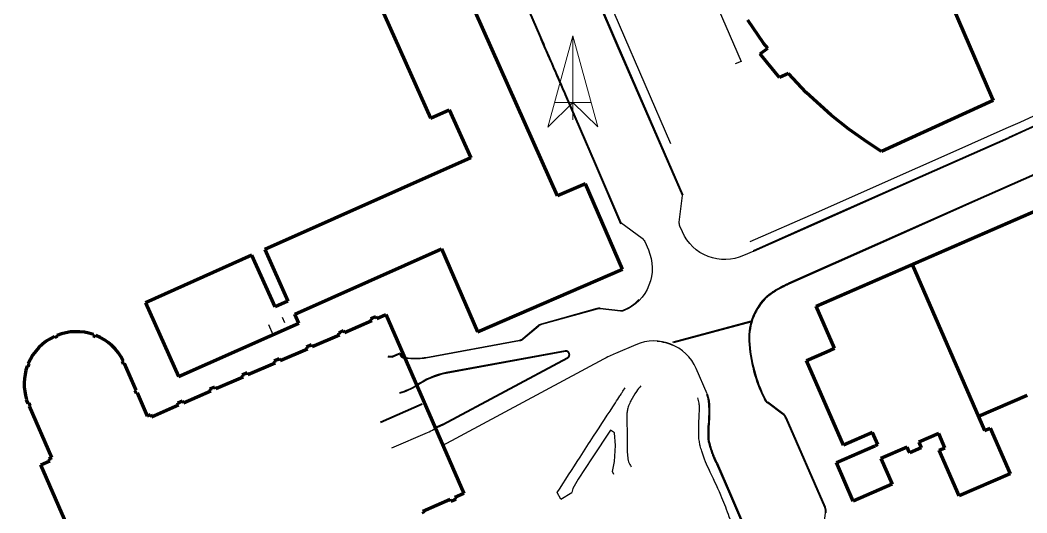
# Model space of a CAD drawing. Header units: millimetres. Extents: x -153 to 768, y -685 to 849.
# Drawn here: x 278.1 to 474.6, y -155.6 to -59.3 of the extents above; entities that cross this region are included whole.
import ezdxf

# ---------------------------------------------------------------- set-up
doc = ezdxf.new("R2010")
doc.units = ezdxf.units.MM
doc.header["$LTSCALE"] = 1.5
doc.linetypes.add('Dash', pattern=[6, 3, -3])
doc.layers.add('A-AREA', color=32, linetype='Dash', lineweight=9)
doc.layers.add('A-DETL', color=90, linetype='Continuous', lineweight=9)
doc.layers.add('PD-Sidewalk', color=254, linetype='Continuous', true_color=0xe6e6e6)

msp = doc.modelspace()

# ---------------------------------------------------------------- linework, layer by layer
at = {"layer": 'A-AREA', "color": 7, "linetype": 'Continuous', "lineweight": 90}
for p, q in [((448.9, -30.65, 0), (467.74, -74.26, 0)), ((383.05, -93.63, 0), (358.78, -39.25, 0)), ((343.68, -45.77, 0), (358.26, -78.44, 0)), ((423.26, -63.79, 0), (420.19, -59.28, 0)), ((422.58, -65.89, 0), (424.05, -64.76, 0)), ((424.05, -64.76, 0), (423.26, -63.79, 0)), ((423.94, -67.57, 0), (422.58, -65.89, 0)), ((426.34, -70.5, 0), (423.94, -67.57, 0)), ((428.1, -69.74, 0), (426.34, -70.5, 0)), ((431.58, -73.4, 0), (428.1, -69.74, 0)), ((436.44, -77.85, 0), (431.58, -73.4, 0)), ((467.74, -74.26, 0), (468.05, -74.98, 0)), ((468.05, -74.98, 0), (446.28, -84.97, 0)), ((358.26, -78.44, 0), (361.91, -76.81, 0)), ((361.91, -76.81, 0), (366.1, -86.2, 0)), ((439.9, -80.59, 0), (436.44, -77.85, 0)), ((443.57, -83.2, 0), (439.9, -80.59, 0)), ((446.28, -84.97, 0), (443.57, -83.2, 0)), ((366.1, -86.2, 0), (325.92, -104.13, 0)), ((433.48, -115.15, 0), (496.63, -87.74, 0)), ((388.52, -91.27, 0), (383.05, -93.63, 0)), ((395.73, -107.98, 0), (388.52, -91.27, 0)), ((325.92, -104.13, 0), (330.42, -114.22, 0)), ((331.76, -116.74, 0), (360.36, -103.97, 0)), ((360.36, -103.97, 0), (367.38, -120.22, 0)), ((323.4, -105.21, 0), (302.62, -114.54, 0)), ((327.92, -115.33, 0), (323.4, -105.21, 0)), ((367.38, -120.22, 0), (395.73, -107.98, 0)), ((452.25, -107.01, 0), (466.35, -139.49, 0)), ((302.62, -114.54, 0), (309.05, -128.94, 0)), ((330.42, -114.22, 0), (327.92, -115.33, 0)), ((437.07, -123.41, 0), (433.48, -115.15, 0)), ((332.53, -118.51, 0), (331.76, -116.74, 0)), ((346.61, -117.6, 0), (347.57, -117.18, 0)), ((346.79, -118.01, 0), (346.61, -117.6, 0)), ((347.57, -117.18, 0), (347.75, -117.59, 0)), ((347.75, -117.59, 0), (349.53, -116.82, 0)), ((349.53, -116.82, 0), (364.74, -151.79, 0)), ((309.05, -128.94, 0), (332.53, -118.51, 0)), ((341.46, -120.34, 0), (346.79, -118.01, 0)), ((284.84, -121.1, 0), (284.92, -121.27, 0)), ((284.92, -121.27, 0), (285.41, -121.05, 0)), ((285.41, -121.05, 0), (285.34, -120.88, 0)), ((292.46, -120.71, 0), (292.38, -120.92, 0)), ((292.38, -120.92, 0), (292.86, -121.09, 0)), ((292.86, -121.09, 0), (292.93, -120.89, 0)), ((335.17, -123.08, 0), (340.5, -120.76, 0)), ((340.33, -120.36, 0), (341.29, -119.94, 0)), ((340.5, -120.76, 0), (340.33, -120.36, 0)), ((341.29, -119.94, 0), (341.46, -120.34, 0)), ((328.89, -125.82, 0), (334.21, -123.49, 0)), ((334.04, -123.1, 0), (335, -122.68, 0)), ((334.21, -123.49, 0), (334.04, -123.1, 0)), ((335, -122.68, 0), (335.17, -123.08, 0)), ((435.51, -124.08, 0), (437.07, -123.41, 0)), ((327.75, -125.85, 0), (328.72, -125.43, 0)), ((328.72, -125.43, 0), (328.89, -125.82, 0)), ((431.61, -125.78, 0), (435.51, -124.08, 0)), ((279.54, -126.88, 0), (279.7, -126.94, 0)), ((279.7, -126.94, 0), (279.88, -126.42, 0)), ((279.88, -126.42, 0), (279.74, -126.37, 0)), ((298.28, -125.85, 0), (298.05, -125.95, 0)), ((298.05, -125.95, 0), (298.27, -126.46, 0)), ((298.27, -126.46, 0), (298.47, -126.39, 0)), ((298.47, -126.39, 0), (300.75, -131.61, 0)), ((322.61, -128.56, 0), (327.92, -126.24, 0)), ((327.92, -126.24, 0), (327.75, -125.85, 0)), ((438.81, -142.37, 0), (431.61, -125.78, 0)), ((316.32, -131.3, 0), (321.65, -128.98, 0)), ((321.48, -128.59, 0), (322.44, -128.17, 0)), ((321.65, -128.98, 0), (321.48, -128.59, 0)), ((322.44, -128.17, 0), (322.61, -128.56, 0)), ((300.75, -131.61, 0), (300.56, -131.69, 0)), ((315.19, -131.33, 0), (316.15, -130.92, 0)), ((315.36, -131.72, 0), (315.19, -131.33, 0)), ((316.15, -130.92, 0), (316.32, -131.3, 0)), ((279.74, -134.2, 0), (279.41, -133.45, 0)), ((300.56, -131.69, 0), (300.78, -132.19, 0)), ((300.78, -132.19, 0), (300.99, -132.1, 0)), ((300.99, -132.1, 0), (302.97, -136.65, 0)), ((310.04, -134.04, 0), (315.36, -131.72, 0)), ((474.7, -132.61, 0), (465.16, -136.72, 0)), ((279.88, -134.14, 0), (279.74, -134.2, 0)), ((280.08, -134.63, 0), (279.88, -134.14, 0)), ((279.96, -134.69, 0), (280.08, -134.63, 0)), ((284.34, -144.78, 0), (279.96, -134.69, 0)), ((303.76, -136.78, 0), (309.07, -134.46, 0)), ((308.9, -134.07, 0), (309.86, -133.65, 0)), ((309.07, -134.46, 0), (308.9, -134.07, 0)), ((309.86, -133.65, 0), (310.04, -134.04, 0)), ((302.97, -136.65, 0), (303.59, -136.38, 0)), ((303.59, -136.38, 0), (303.76, -136.78, 0)), ((466.35, -139.49, 0), (467.48, -138.99, 0)), ((467.48, -138.99, 0), (471.4, -147.93, 0)), ((444.53, -139.88, 0), (438.81, -142.37, 0)), ((445.54, -142.23, 0), (444.53, -139.88, 0)), ((457.44, -140.05, 0), (453.54, -141.75, 0)), ((458.65, -142.83, 0), (457.44, -140.05, 0)), ((437.47, -145.71, 0), (444.98, -142.44, 0)), ((445, -142.47, 0), (445.04, -142.45, 0)), ((445.04, -142.45, 0), (445.54, -142.23, 0)), ((451.26, -142.74, 0), (446.13, -144.97, 0)), ((451.67, -143.67, 0), (451.26, -142.74, 0)), ((454.02, -142.84, 0), (451.76, -143.82, 0)), ((453.54, -141.75, 0), (454.02, -142.84, 0)), ((457.52, -143.32, 0), (458.65, -142.83, 0)), ((461.43, -152.27, 0), (457.52, -143.32, 0)), ((283.75, -145.04, 0), (284.34, -144.78, 0)), ((283.92, -145.43, 0), (283.75, -145.04, 0)), ((446.13, -144.97, 0), (448.31, -149.97, 0)), ((451.69, -143.66, 0), (451.67, -143.67, 0)), ((451.76, -143.82, 0), (451.69, -143.66, 0)), ((282.16, -146.2, 0), (283.92, -145.43, 0)), ((297.44, -181.15, 0), (282.16, -146.2, 0)), ((440.75, -153.26, 0), (437.47, -145.71, 0)), ((471.4, -147.93, 0), (461.43, -152.27, 0)), ((448.31, -149.97, 0), (440.75, -153.26, 0)), ((362.05, -152.96, 0), (356.73, -155.28, 0)), ((362.23, -153.38, 0), (362.05, -152.96, 0)), ((363.19, -152.96, 0), (362.23, -153.38, 0)), ((364.74, -151.79, 0), (363.01, -152.54, 0)), ((363.01, -152.54, 0), (363.19, -152.96, 0)), ((356.73, -155.28, 0), (356.92, -155.7, 0))]:
    msp.add_line(p, q, dxfattribs=at)
for start, end in [(114.8428, 157.058), (70.9409, 111.83), (26.1586, 68.0865), (160.1291, 197.6982)]:
    msp.add_arc((289.13, -130.35, 0), 10.19, start, end, dxfattribs=at)
at = {"layer": 'A-DETL', "color": 12}
for p, q in [((381.16, -80.18, 0), (386.03, -62.37, 0)), ((386.03, -62.37, 0), (390.89, -80.13, 0)), ((386.03, -78.77, 0), (386.03, -62.37, 0)), ((386.03, -75.37, 0), (381.16, -80.18, 0)), ((382.47, -75.37, 0), (389.59, -75.37, 0)), ((390.89, -80.13, 0), (386.03, -75.37, 0))]:
    msp.add_line(p, q, dxfattribs=at)
at = {"layer": 'PD-Sidewalk', "color": 9}
for p, q in [((329.29, -117.33, 0), (329.75, -118.39, 0)), ((326.59, -118.76, 0), (327.44, -120.72, 0)), ((350.73, -124.97, 0), (352.31, -124.28, 0)), ((352.23, -124.48, 0), (352.39, -124.83, 0)), ((352.31, -124.28, 0), (352.61, -124.96, 0)), ((384.58, -124.06, 0), (361.31, -128.31, 0)), ((426.94, -136.27, 0), (423.99, -134.09, 0)), ((427.03, -136.15, 0), (424.08, -133.97, 0)), ((435.18, -154.53, 0), (427.59, -137.08, 0)), ((435.32, -154.47, 0), (427.73, -137.02, 0)), ((360.67, -138.25, 0), (359.01, -138.97, 0)), ((383.65, -152.86, 0), (385.84, -151.61, 0)), ((434.9, -159.29, 0), (435.33, -155.56, 0))]:
    msp.add_line(p, q, dxfattribs=at)
for points in [[(361.91, -21.48, 0.000006), (364.76, -28.04, -0.000029)], [(356.2, -8.33, 0.000019), (360.84, -19.02, 0.000081)], [(353.75, -3.45, -0.000053), (353.75, -3.45, -0.020549), (354.27, -4.3, -0.024262), (354.64, -5.04, -0.003351), (355.32, -6.64, 0.003069), (356.06, -8.39, 0.000019), (360.7, -19.08, 0.000082), (361.77, -21.54, 0.000006), (364.62, -28.1, -0.000029), (367.47, -34.67, -0.000036), (371.53, -44.01, -0.000105), (372.91, -47.18), (379.42, -62.22, -0.000044), (380.95, -65.75, -0.000019), (384.45, -73.83, -0.000019)], [(367.61, -34.61, -0.000036), (371.67, -43.95, -0.000105)], [(452.62, -31.68, -0.000329), (455.11, -37.43, -0.000685), (456.46, -40.55, -0.000034), (459.28, -47.11, 0.00023), (459.7, -48.08, 0.001683), (459.95, -48.65, 0.001277), (460.28, -49.4, 0.031732), (460.52, -49.87, 0.016214), (461.07, -50.71, 0.028889), (461.7, -51.51, 0.024897), (462.53, -52.35, 0.015813), (463.23, -52.96, 0.012593), (464.15, -53.67, 0.017249), (465.25, -54.42, 0.028277), (465.97, -54.82, 0.026203), (466.75, -55.14, 0.014451), (468.19, -55.61, 0.021378), (470.83, -56.27, -0.020856), (473.52, -56.94, -0.006858), (474.93, -57.37, -0.006185)], [(452.76, -31.63, -0.000373), (455.25, -37.37, -0.000685), (456.6, -40.49, -0.000034), (459.42, -47.05, 0.00023), (459.84, -48.02, 0.001682), (460.09, -48.59, 0.001277), (460.42, -49.34, 0.031732), (460.65, -49.79, 0.016214), (461.19, -50.62, 0.028889), (461.82, -51.41, 0.024897), (462.63, -52.24, 0.015813), (463.33, -52.84, 0.012593), (464.24, -53.55, 0.017249), (465.33, -54.29, 0.028277), (466.04, -54.68, 0.026203), (466.8, -55, 0.014451), (468.23, -55.47, 0.021378), (470.86, -56.13, -0.020856), (473.56, -56.8, -0.006858), (474.97, -57.23, -0.006185)], [(373.05, -47.12), (379.56, -62.16, -0.000044), (381.09, -65.69, -0.000019), (384.59, -73.77)], [(470.57, -80.43), (473.29, -79.2), (476.01, -77.98, 0.015009)], [(423.9, -113.2, -0.001552), (424.18, -112.97, -0.017497), (424.89, -112.44, -0.01944), (425.56, -112.01, -0.005802), (425.82, -111.86, -0.00145), (426.86, -111.29, -0.014176), (427.33, -111.05, -0.003702), (428.19, -110.65)], [(424.02, -113.33, -0.001547), (424.29, -113.1, -0.017473), (424.99, -112.58, -0.01944), (425.64, -112.16, -0.005802), (425.9, -112.01, -0.00145), (426.94, -111.44, -0.014176), (427.4, -111.2, -0.007753), (428.27, -110.81)], [(355.76, -130.64), (355.63, -130.72, -0.074861), (352.2, -132.24, -0.074861)], [(382.97, -151.6, -0.000632), (387.43, -144.66, -0.001074), (390.08, -140.58, -0.000067), (394.34, -134.04, 0.00033), (395.2, -132.72, 0.003369), (395.65, -132.02, -0.019232), (396.23, -131.14, 0.048981)], [(399.31, -130.75, 0.057365), (398.42, -131.84, 0.026903), (397.35, -133.66, 0.018538), (396.89, -134.63, 0.04181), (396.74, -135.08, 0.031886), (396.6, -135.88, 0.028272), (396.55, -136.8, 0.005135), (396.58, -138.57, -0.004434), (396.61, -140.63, -0.002565), (396.61, -142.19, 0.003196), (396.61, -143.44, 0.021728), (396.63, -143.78, 0.005838), (396.77, -145.04, 0.063141), (396.91, -145.6, 0.035523), (397.37, -146.58)], [(417.04, -157.77, 0.0069), (415.68, -154, 0.013771), (414.91, -152.14, 0.007597), (412.53, -146.96, -0.021551), (411.73, -145.1, -0.012169), (411.18, -143.51, -0.018918), (410.88, -142.46, -0.014576), (410.71, -141.64, -0.023034), (410.64, -141.11, -0.021181), (410.6, -140.28, -0.00645), (410.63, -137.52, -0.012241), (410.7, -136.11, 0.01644), (410.74, -135.06, 0.042962), (410.67, -134.15, 0.02632), (410.41, -133.11, 0.057207)], [(412.08, -132.39, -0.040848), (412.34, -133.18, -0.037353), (412.48, -134.19, -0.010983), (412.53, -135.18, -0.010194), (412.53, -136.26, -0.018329), (412.43, -138.25, 0.021611), (412.35, -139.94, 0.010622), (412.37, -140.95, 0.027161), (412.41, -141.35, 0.017188), (412.5, -141.85, 0.018797), (412.62, -142.31, 0.001453), (412.72, -142.62, 0.002091), (412.78, -142.84, 0.003963), (412.8, -142.89, 0.000212), (413.11, -143.81, 0.020608), (413.46, -144.74, 0.0146), (414.06, -146.02)], [(412.24, -132.32, -0.041328), (412.51, -133.14, -0.037444), (412.66, -134.17, -0.010892), (412.71, -135.18, -0.010248), (412.71, -136.26, -0.018282), (412.61, -138.26, 0.02171), (412.53, -139.94, 0.010529), (412.55, -140.94, 0.027231), (412.59, -141.32, 0.017118), (412.68, -141.82, 0.018788), (412.79, -142.26, 0.001462), (412.89, -142.57, 0.002081), (412.95, -142.79, 0.003973), (412.97, -142.83, 0.000211), (413.27, -143.75, 0.02061), (413.63, -144.68, 0.014627), (414.22, -145.95)]]:
    msp.add_lwpolyline(points, format="xyb", dxfattribs=at)
at = {"layer": 'PD-Sidewalk', "color": 9, "elevation": 0}
for points in [[(407.4, -93.57), (394.7, -64.3), (382.75, -36.51), (370.93, -9.09), (368.49, -3.38)], [(407.54, -93.51), (394.84, -64.25), (382.89, -36.45), (371.07, -9.03), (368.63, -3.32)], [(376.95, -18.2), (381.91, -29.74), (395.05, -60.19), (405.08, -83.42)], [(397.22, -29.61), (397.97, -31.39), (403.71, -44.97), (410, -42.27), (412.7, -48.88), (414.37, -52.5), (416.18, -56.06), (414.39, -57.04), (418.88, -67.34), (417.69, -67.86)], [(384.45, -73.83), (390.28, -87.37), (395.34, -99.11)], [(384.59, -73.77), (390.42, -87.31), (395.39, -98.84)], [(420.64, -102.54), (433.45, -96.91), (446.45, -91.15), (460.27, -85.04), (470.57, -80.43)], [(421.29, -104.27), (434.21, -98.53), (451.6, -90.83), (471.07, -82.19)], [(421.35, -104.41), (434.27, -98.67), (451.66, -90.97), (471.13, -82.33)], [(428.19, -110.65), (445.48, -102.94), (464.54, -94.47), (476.18, -89.29)], [(428.27, -110.81), (445.56, -103.1), (464.62, -94.63), (476.24, -89.46)], [(360.65, -138.26), (384.97, -125.18)], [(393.99, -148.06), (393.73, -147.47), (394.14, -145.51), (394.34, -142.41), (394.16, -139.9), (393.35, -139.41), (389.79, -144.79), (387.09, -148.97), (386.01, -150.79), (385.84, -151.61)], [(414.06, -146.02), (416.59, -151.87), (418.55, -156.41), (424.77, -170.96)], [(414.22, -145.95), (416.76, -151.8), (418.71, -156.34), (424.92, -170.86)], [(383.65, -152.86), (382.97, -151.6)]]:
    msp.add_lwpolyline(points, dxfattribs=at)
at = {"layer": 'PD-Sidewalk', "color": 9}
for points in [[(477.59, -79.23), (474.33, -80.71), (471.07, -82.19)], [(477.65, -79.37), (474.39, -80.85), (471.13, -82.33)], [(349.94, -125.05), (350.75, -125.13), (352.23, -124.48)], [(349.95, -124.9), (350.73, -124.97)]]:
    msp.add_lwpolyline(points, dxfattribs=at)
at = {"layer": 'PD-Sidewalk', "color": 9, "elevation": 0}
for points in [[(421.35, -104.41), (419.33, -105.31, -0.41713), (407.41, -100.67), (406.92, -99.54, -0.131817), (406.8, -98.77), (407.4, -93.57)], [(395.21, -98.42), (395.39, -98.84), (399.55, -101.92, -0.131817), (400.04, -102.53), (400.76, -104.2, -0.415259), (396.06, -116.05, -0.132482), (395.29, -116.16), (391.37, -115.69, 0.098121), (390.79, -115.74), (379.91, -118.77, 0.109331), (379.35, -119.07), (376.34, -121.65, -0.132482), (375.63, -121.98), (357.36, -125.32, -0.068079), (354.39, -125.46), (352.88, -125.32, -0.267974), (352.47, -125.02), (352.39, -124.83)], [(352.61, -124.96, 0.265466), (352.9, -125.17), (354.4, -125.31, 0.068079), (357.34, -125.18), (375.61, -121.83, 0.132482), (376.24, -121.53), (379.25, -118.95, -0.109331), (379.87, -118.63), (390.75, -115.59, -0.098121), (391.38, -115.54), (395.3, -116.01, 0.132482), (396, -115.91, 0.101442), (398.92, -113.88)], [(412.24, -132.32), (410.1, -127.39, 0.41298), (398.29, -122.71), (394.34, -124.41, 0.02195), (391.97, -125.55), (360.53, -142.47)], [(405.77, -122.96, 0.097345), (402.45, -122.07)], [(350.7, -142.87), (357.64, -139.85, 0.029702), (358.91, -139.21), (359.07, -139.11), (360.72, -138.39), (385.04, -125.31, 0.856908), (384.55, -123.91), (361.29, -128.16, 0.103237), (355.41, -130.69, -0.070863), (352.16, -132.1)]]:
    msp.add_lwpolyline(points, format="xyb", dxfattribs=at)
msp.add_lwpolyline([(405.59, -122.16), (420.85, -118.07), (420.78, -118.29), (405.67, -122.35)], close=True, dxfattribs=at)
at = {"layer": 'PD-Sidewalk', "color": 9, "linetype": 'Continuous', "elevation": 0}
for points in [[(348.48, -137.77), (356.64, -134.22)], [(348.54, -137.91), (356.7, -134.36)]]:
    msp.add_lwpolyline(points, dxfattribs=at)
at = {"layer": 'PD-Sidewalk', "color": 9}
for centre, radius, start, end in [((431.53, -121.38, 0), 11.19, 132.9819, 182.8356), ((431.67, -121.48, 0), 11.18, 133.2204, 182.2376), ((449.87, -120.22, 0), 29.56, 183.3251, 206.4111), ((450.01, -120.17, 0), 29.56, 183.3865, 206.3815), ((384.69, -124.65, 0), 0.6, 297.994, 100.3681), ((364.39, -143.5, 0), 15.5, 101.4398, 125.0165), ((425.18, -132.48, 0), 2, 206.3815, 233.5103), ((425.18, -132.48, 0), 1.85, 206.3815, 233.5103), ((425.75, -137.88, 0), 2, 23.5103, 53.5103), ((425.75, -137.88, 0), 2.15, 23.5103, 53.5103), ((433.34, -155.33, 0), 2, 353.4642, 23.5103), ((433.34, -155.33, 0), 2.15, 353.4642, 23.5103)]:
    msp.add_arc(centre, radius, start, end, dxfattribs=at)

doc.saveas('drawing.dxf')
